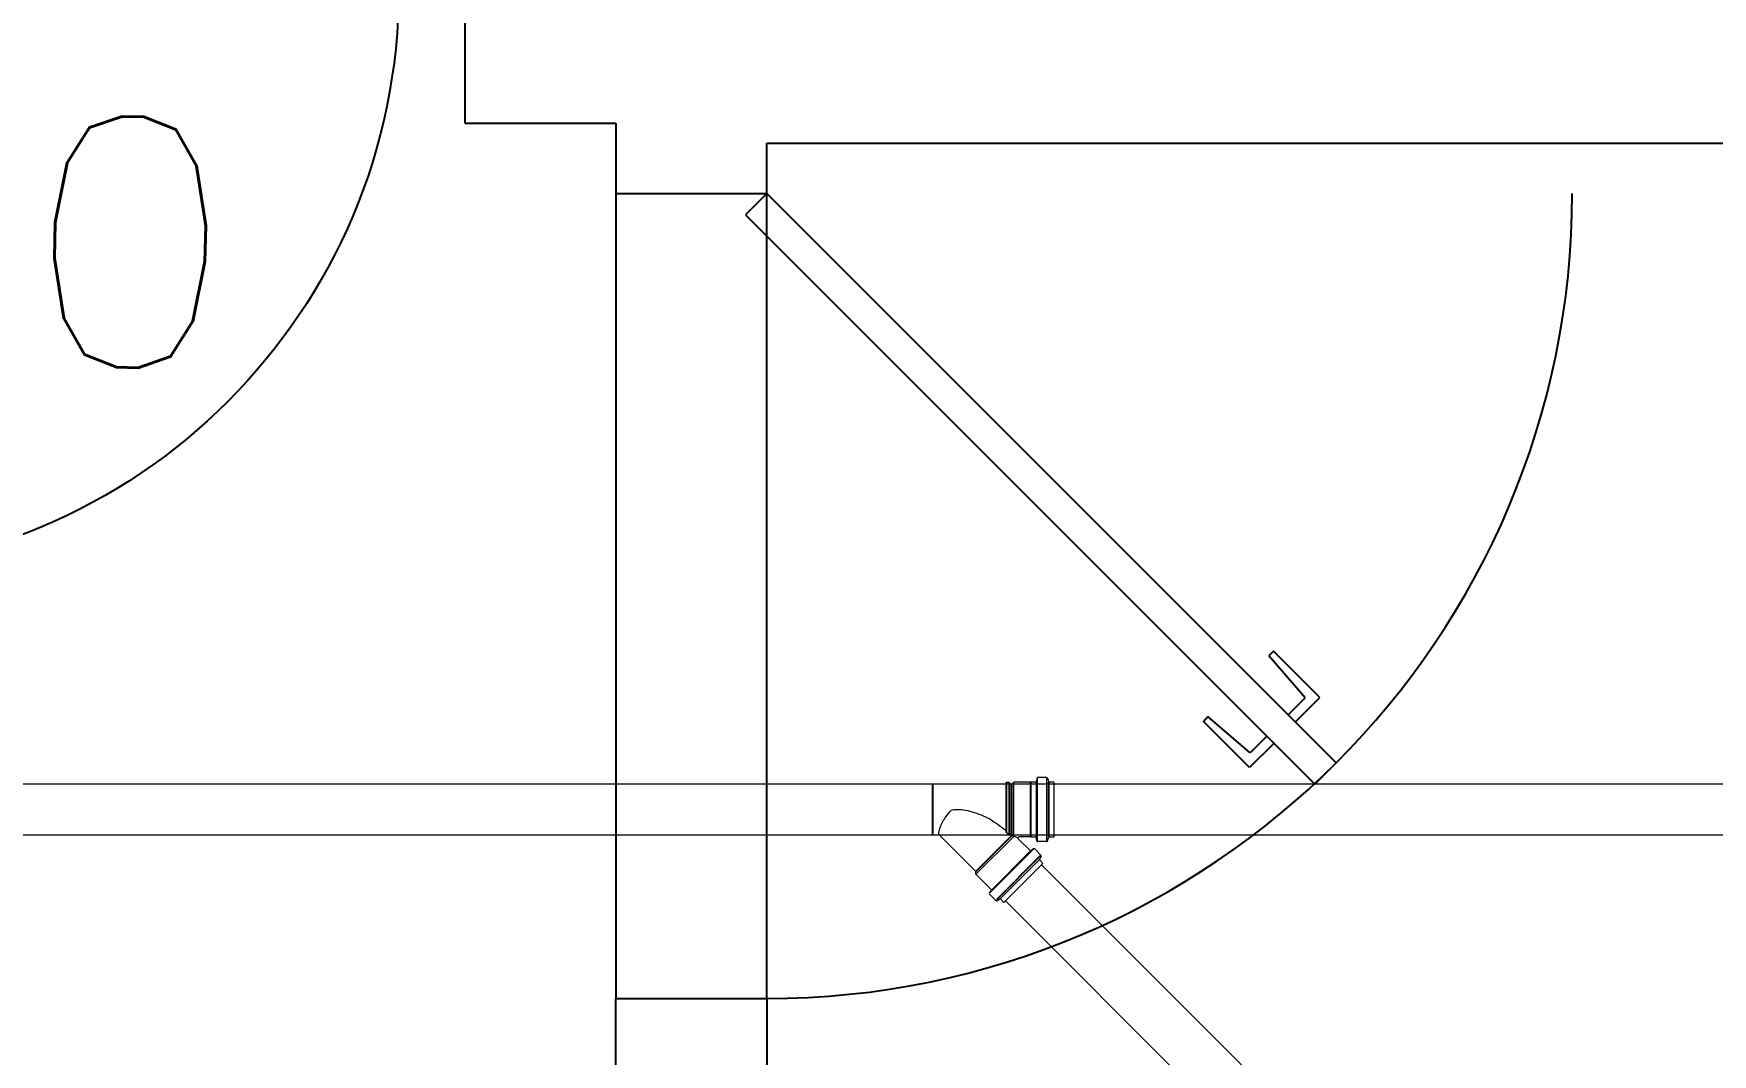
# Model space of a CAD drawing. Header units: millimetres. Extents: x 1573 to 2177, y 1587 to 1932.
# Drawn here: x 1783.253 to 1784.921, y 1905.436 to 1906.45 of the extents above; entities that cross this region are included whole.
import ezdxf
from ezdxf.enums import TextEntityAlignment as Align

# ---------------------------------------------------------------- set-up
doc = ezdxf.new("R2010")
doc.units = ezdxf.units.MM
doc.header["$LTSCALE"] = 0.03
doc.linetypes.add('HIDDEN', pattern=[9.525, 6.35, -3.175])
for name, color, linetype in [('-HIDRO', 8, 'Continuous'), ('A-PEN-C', 4, 'Continuous'), ('Tinterno', 9, 'Continuous')]:
    doc.layers.add(name, color=color, linetype=linetype)
doc.layers.add('TigreCad', color=2, linetype='Continuous', lineweight=13)
doc.styles.add('ROMANS', font='romans.shx', dxfattribs={"height": 0.1})

# ---------------------------------------------------------------- blocks, each defined once
blk = doc.blocks.new('26276942p')
at = {"layer": 'TigreCad'}
for p, q in [((55.7, 25.3), (-17.5, 25.3)), ((55.7, 25.3), (55.8, 26.8)), ((55.7, 25.3), (55.7, -22.7)), ((58.7, 26.8), (55.8, 26.8)), ((58.9, 25.3), (58.7, 26.8)), ((58.9, 25.3), (58.9, -25.3)), ((61.5, 25.3), (58.9, 25.3)), ((63.3, 27.1), (61.5, 25.3)), ((63.3, -26.1), (63.3, 27.1)), ((80.1, 27.1), (63.3, 27.1)), ((80.3, 27.3), (80.1, 27.1)), ((80.3, -27.4), (80.3, 27.3)), ((84.9, 27.3), (80.3, 27.3)), ((86.2, 30.9), (85.9, 28.3)), ((86.4, 30.8), (86.4, -30.8)), ((95.9, 31.8), (87.2, 31.8)), ((95.9, 30.8), (95.9, -30.8)), ((96.9, 31.1), (97.7, 28.1)), ((103, 27.3), (98.6, 27.3)), ((103, 27.3), (103, -27.4)), ((-11.1, -25.3), (-17.5, -25.3)), ((25.5, -61.4), (-10.1, -25.8)), ((25.5, -64.2), (63.5, -26.3)), ((58.9, -25.3), (55.7, -22.7)), ((79.4, -40.7), (67.5, -28.9)), ((80.1, -27.1), (68.2, -27.1)), ((80.3, -27.4), (80.1, -27.1)), ((84.9, -27.4), (80.3, -27.4)), ((86.2, -30.9), (85.9, -28.3)), ((95.9, -31.8), (87.2, -31.8)), ((96.9, -31.1), (97.7, -28.1)), ((103, -27.4), (98.6, -27.4)), ((82.9, -39.3), (39.3, -82.9)), ((88.6, -49.9), (49.9, -88.6)), ((82.8, -39.1), (80.7, -40.8)), ((90.3, -45.3), (84.1, -39.1)), ((90.5, -46.5), (88.9, -49.2)), ((25.5, -64.2), (25.5, -61.4)), ((40.7, -79.4), (25.5, -64.2)), ((92.2, -53.5), (53.5, -92.2)), ((92.2, -53.5), (89.1, -50.4)), ((39.1, -82.8), (40.8, -80.7)), ((45.3, -90.3), (39.1, -84.1)), ((46.5, -90.5), (49.2, -88.9)), ((53.5, -92.2), (50.4, -89.1))]:
    blk.add_line(p, q, dxfattribs=at)
for points in [[(0.6, -1.3, -0.153495), (4.7, 0.2, -0.085604), (21.8, -2.1, -0.043194), (39.4, -9.3, -0.022416), (55.7, -20.8, -0.009739)], [(-11.3, -25.3, -0.086386), (-9.5, -16.9, -0.063763), (-4.1, -7.1, -0.026182), (0.6, -1.3, -0.049941)], [(58.9, -23.3, -0.003371), (61.2, -25.2, -0.009739), (67.2, -28.1, -0.042942)]]:
    blk.add_lwpolyline(points, format="xyb", dxfattribs=at)
for centre, radius, start, end in [((84.9, 28.3), 1, 270, 355), ((87.2, 30.8), 1, 90, 175), ((95.9, 30.8), 1, 15, 90), ((98.6, 28.3), 1, 195, 270), ((-11.1, -26.8), 1.5, 45, 90), ((68.2, -28.1), 1, 90, 225), ((84.9, -28.4), 1, 5, 90), ((87.2, -30.8), 1, 185, 270), ((95.9, -30.8), 1, 270, 345), ((98.6, -28.4), 1, 90, 165), ((80.1, -40), 1, 225, 310), ((83.4, -39.8), 1, 45, 130), ((89.8, -49.7), 1, 150, 225), ((89.6, -46), 1, 330, 45), ((39.8, -83.4), 1, 140, 225), ((40, -80.1), 1, 320, 45), ((46, -89.6), 1, 225, 300), ((49.7, -89.8), 1, 45, 120)]:
    blk.add_arc(centre, radius, start, end, dxfattribs=at)
at = {"layer": 'Tinterno'}
for p, q in [((-17.5, 25.3), (-17.5, -25.3)), ((55.8, 26.8), (55.8, -22.8)), ((58.7, 26.8), (58.7, -25.2)), ((61.5, -25.3), (61.5, 25.3)), ((80.1, -27.1), (80.1, 27.1)), ((85.9, 27.3), (85.9, -27.4)), ((97.9, 27.3), (97.9, -27.4)), ((61.6, -25.4), (25.5, -61.4)), ((80, -41.4), (41.4, -80)), ((89.6, -46), (46, -89.6))]:
    blk.add_line(p, q, dxfattribs=at)

msp = doc.modelspace()

# ---------------------------------------------------------------- linework, layer by layer
at = {"layer": '-HIDRO'}
for p, q in [((1783.6812, 1906.4915), (1783.6812, 1906.3615)), ((1783.6812, 1906.3615), (1783.8312, 1906.3615)), ((1783.8312, 1906.3615), (1783.8312, 1906.2915)), ((1783.9812, 1906.2915), (1783.9812, 1906.3415)), ((1783.9812, 1906.3415), (1786.2563, 1906.3415)), ((1783.9812, 1905.7415), (1783.9812, 1906.3415)), ((1783.8312, 1906.2915), (1783.9812, 1906.2915)), ((1783.8312, 1906.2915), (1783.8312, 1905.4915)), ((1783.9812, 1906.2915), (1783.96, 1906.2703)), ((1783.9812, 1905.4915), (1783.9812, 1906.2915)), ((1784.5469, 1905.7258), (1783.9812, 1906.2915)), ((1783.96, 1906.2703), (1784.5257, 1905.7046)), ((1784.4846, 1905.8367), (1784.4799, 1905.8321)), ((1784.516, 1905.7903), (1784.4799, 1905.8321)), ((1784.5306, 1905.7907), (1784.4846, 1905.8367)), ((1784.4992, 1905.7735), (1784.516, 1905.7903)), ((1784.5063, 1905.7664), (1784.5306, 1905.7907)), ((1784.4148, 1905.7669), (1784.4194, 1905.7716)), ((1784.4608, 1905.7209), (1784.4148, 1905.7669)), ((1784.4612, 1905.7355), (1784.4194, 1905.7716)), ((1784.478, 1905.7523), (1784.4612, 1905.7355)), ((1784.4851, 1905.7452), (1784.4608, 1905.7209)), ((1784.5257, 1905.7046), (1784.5469, 1905.7258)), ((1783.8312, 1902.5114), (1783.8312, 1905.4915)), ((1783.8312, 1905.4915), (1783.9812, 1905.4915)), ((1783.9812, 1905.4915), (1783.9812, 1904.0614))]:
    msp.add_line(p, q, dxfattribs=at)
at = {"layer": '-HIDRO', "linetype": 'HIDDEN'}
msp.add_line((1783.9812, 1905.4935), (1783.9812, 1905.7155), dxfattribs=at)
at = {"layer": '-HIDRO'}
msp.add_arc((1783.9812, 1906.2915), 0.8, 270, 0, dxfattribs=at)
at = {"layer": 'A-PEN-C'}
msp.add_circle((1783.0351, 1906.495), 0.5804, dxfattribs=at)
at = {"layer": 'TigreCad', "ltscale": 100}
for p, q in [((1787.1066, 1905.7046), (1780.6401, 1905.7046)), ((1787.1066, 1905.6539), (1780.6401, 1905.6539)), ((1786.0508, 1903.8275), (1784.254, 1905.6243)), ((1786.015, 1903.7916), (1784.2181, 1905.5885))]:
    msp.add_line(p, q, dxfattribs=at)

# ---------------------------------------------------------------- block references
at = {"layer": 'TigreCad', "ltscale": 100, "xscale": 0.001000117618695, "yscale": 0.001000117618695, "zscale": 0.001000117618695}
msp.add_blockref('26276942p', (1784.1632, 1905.6792), dxfattribs=at)

# ---------------------------------------------------------------- texts
at = {"layer": 'A-PEN-C', "style": 'ROMANS'}
msp.add_text('%%C100', height=0.24938, rotation=358.7108, dxfattribs=at).set_placement((1783.0253, 1906.1258), align=Align.CENTER)

doc.saveas('drawing.dxf')
